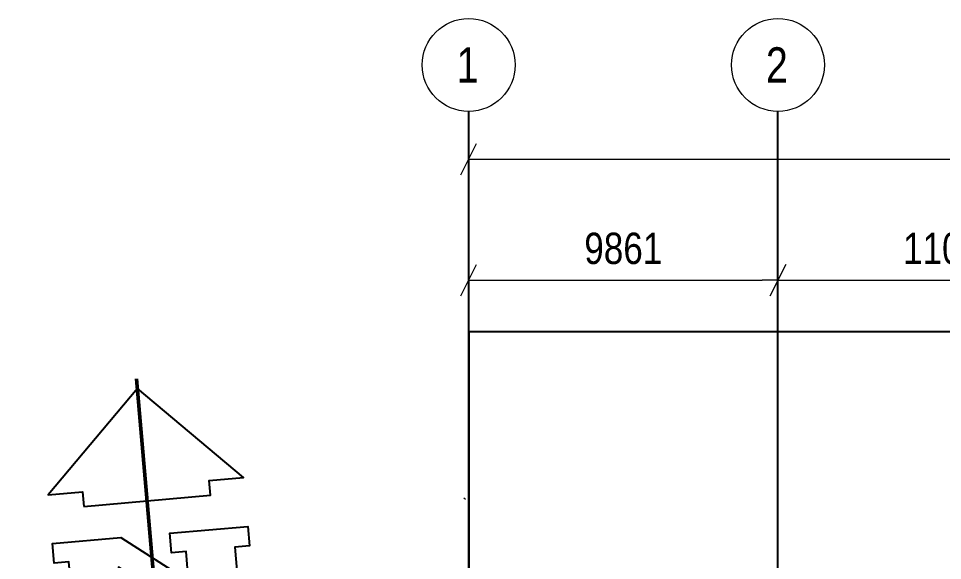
# Model space of a CAD drawing. Header units: millimetres. Extents: x -677815 to 476396, y -125373 to 39000.
# Drawn here: x -14355 to 15109, y 21706 to 38995 of the extents above; entities that cross this region are included whole.
import ezdxf
from ezdxf.enums import TextEntityAlignment as Align

# ---------------------------------------------------------------- set-up
doc = ezdxf.new("R2010")
doc.units = ezdxf.units.MM
doc.linetypes.add('Xref building Toll$0$Grid Line', pattern=[22.225, 12.7, -3.175, 3.175, -3.175])
for name, color, linetype, lineweight in [('AM_BOR', 4, 'Continuous', 25), ('Xref building Toll$0$A-FLOR', 192, 'Continuous', 25), ('Xref building Toll$0$A-FLOR-PATT', 8, 'Continuous', 18), ('Xref building Toll$0$annotation - dimensions', 7, 'Continuous', 0), ('Xref building Toll$0$annotation - revision cloud tags', 96, 'Continuous', 0), ('Xref building Toll$0$annotation - text', 7, 'Continuous', 0), ('Xref building Toll$0$Cont 2.5', 7, 'Continuous', 50), ('Xref building Toll$0$Cont 7.0', 4, 'Continuous', 25)]:
    doc.layers.add(name, color=color, linetype=linetype, lineweight=lineweight)
doc.layers.add('Xref building Toll$0$S-GRID', color=8, linetype='Continuous')
doc.styles.add('Xref building Toll$0$1 200 sub headings', font='arial.ttf', dxfattribs={"width": 0.821429, "height": 560})
doc.styles.add('Xref building Toll$0$1 500 general', font='arial.ttf', dxfattribs={"width": 0.870588, "height": 850})
doc.styles.add('Xref building Toll$0$1 500 general_0', font='arial.ttf', dxfattribs={"width": 0.870588})
doc.styles.add('Xref building Toll$0$STANDARD', font='ISOCP.SHX')
doc.dimstyles.new('Xref building Toll$0$1 500', dxfattribs={"dimtxt": 850, "dimasz": 425, "dimexe": 425, "dimexo": 0.0625, "dimgap": 425, "dimtad": 1, "dimdec": 0, "dimzin": 11, "dimdsep": 46, "dimtxsty": 'Xref building Toll$0$1 500 general', "dimblk": 'Xref building Toll$0$_Oblique_2.0', "dimcen": 0.09, "dimclrd": 256, "dimclre": 256, "dimadec": 4, "dimazin": 3, "dimtfac": 1, "dimtdec": 0, "dimtmove": 2, "dimatfit": 1, "dimldrblk": 'Xref building Toll$0$TerminatorOpen_2.0', "dimfxl": 1700, "dimfxlon": 1, "dimfrac": 2, "dimtolj": 1, "dimtzin": 11, "dimlwd": 0, "dimlwe": 0, "dimarcsym": 0})

# ---------------------------------------------------------------- blocks, each defined once
blk = doc.blocks.new('*U127')
at = {"layer": 'Xref building Toll$0$annotation - text', "linetype": 'Continuous', "lineweight": 13}
blk.add_circle((0, 0), 0.732, dxfattribs=at)
at = {"layer": 'Xref building Toll$0$annotation - text', "style": 'Xref building Toll$0$1 200 sub headings', "width": 0.8}
blk.add_text('1', height=0.556, dxfattribs=at).set_placement((-0.017, 0), align=Align.MIDDLE_CENTER)
blk = doc.blocks.new('*U128')
at = {"layer": 'Xref building Toll$0$annotation - text', "linetype": 'Continuous', "lineweight": 13}
blk.add_circle((0, 0), 0.732, dxfattribs=at)
at = {"layer": 'Xref building Toll$0$annotation - text', "style": 'Xref building Toll$0$1 200 sub headings', "width": 0.8}
blk.add_text('2', height=0.556, dxfattribs=at).set_placement((-0.017, 0), align=Align.MIDDLE_CENTER)
blk = doc.blocks.new('Xref building Toll$0$_Oblique_2.0')
at = {"color": 0, "linetype": 'ByBlock', "lineweight": -2}
for p, q in [((0.5, 1), (-0.5, -1)), ((0, 0), (-1, 0))]:
    blk.add_line(p, q, dxfattribs=at)
blk = doc.blocks.new('*D182')
at = {"layer": 'Defpoints', "color": 0, "linetype": 'Continuous', "transparency": 16777216}
for p in [(-302993, 271330), (-293132, 271330), (-293132, 265945)]:
    blk.add_point(p, dxfattribs=at)
at = {"layer": 'Xref building Toll$0$annotation - dimensions', "linetype": 'Continuous', "lineweight": 0, "transparency": 16777216}
for p, q in [((-302993, 267945), (-302993, 265445)), ((-293132, 267945), (-293132, 265445)), ((-302493, 265945), (-293632, 265945))]:
    blk.add_line(p, q, dxfattribs=at)
at = {"layer": 'Xref building Toll$0$annotation - dimensions', "linetype": 'Continuous', "lineweight": 0, "transparency": 16777216, "xscale": 500, "yscale": 500, "zscale": 500, "rotation": 180}
blk.add_blockref('Xref building Toll$0$_Oblique_2.0', (-302993, 265945), dxfattribs=at)
at = {"layer": 'Xref building Toll$0$annotation - dimensions', "linetype": 'Continuous', "lineweight": 0, "transparency": 16777216, "xscale": 500, "yscale": 500, "zscale": 500}
blk.add_blockref('Xref building Toll$0$_Oblique_2.0', (-293132, 265945), dxfattribs=at)
at = {"layer": 'Xref building Toll$0$annotation - dimensions', "color": 0, "linetype": 'Continuous', "lineweight": 0, "transparency": 16777216, "insert": (-298062, 266955), "char_height": 1000, "attachment_point": 5, "style": 'Xref building Toll$0$1 500 general_0'}
blk.add_mtext('\\A1;\\H1x;\\W0.8;9861', dxfattribs=at)
blk = doc.blocks.new('Xref building Toll$0$TerminatorOpen_2.0')
at = {"color": 0, "linetype": 'ByBlock', "lineweight": -2}
for q in [(-1, 1), (-1, 0), (-1, -1)]:
    blk.add_line((0, 0), q, dxfattribs=at)
blk = doc.blocks.new('*D184')
at = {"layer": 'Defpoints', "color": 0, "linetype": 'Continuous', "transparency": 16777216}
for p in [(-302993, 270238), (-32993, 270161), (-32993, 269803)]:
    blk.add_point(p, dxfattribs=at)
at = {"layer": 'Xref building Toll$0$annotation - dimensions', "linetype": 'Continuous', "lineweight": 0, "transparency": 16777216}
for p, q in [((-302993, 270238), (-302993, 269303)), ((-32993, 270160), (-32993, 269303)), ((-302493, 269803), (-33493, 269803))]:
    blk.add_line(p, q, dxfattribs=at)
at = {"layer": 'Xref building Toll$0$annotation - dimensions', "linetype": 'Continuous', "lineweight": 0, "transparency": 16777216, "xscale": 500, "yscale": 500, "zscale": 500, "rotation": 180}
blk.add_blockref('Xref building Toll$0$_Oblique_2.0', (-302993, 269803), dxfattribs=at)
at = {"layer": 'Xref building Toll$0$annotation - dimensions', "linetype": 'Continuous', "lineweight": 0, "transparency": 16777216, "xscale": 500, "yscale": 500, "zscale": 500}
blk.add_blockref('Xref building Toll$0$_Oblique_2.0', (-32993, 269803), dxfattribs=at)
at = {"layer": 'Xref building Toll$0$annotation - dimensions', "color": 0, "linetype": 'Continuous', "lineweight": 0, "transparency": 16777216, "insert": (-167993, 270814), "char_height": 1000, "attachment_point": 5, "style": 'Xref building Toll$0$1 500 general_0'}
blk.add_mtext('\\A1;\\H1x;\\W0.8;270000', dxfattribs=at)
blk = doc.blocks.new('*D186')
at = {"layer": 'Defpoints', "color": 0, "linetype": 'Continuous', "transparency": 16777216}
for p in [(-293132, 271330), (-282045, 271330), (-282045, 265945)]:
    blk.add_point(p, dxfattribs=at)
at = {"layer": 'Xref building Toll$0$annotation - dimensions', "linetype": 'Continuous', "lineweight": 0, "transparency": 16777216}
for p, q in [((-293132, 267945), (-293132, 265445)), ((-282045, 267945), (-282045, 265445)), ((-292632, 265945), (-282545, 265945))]:
    blk.add_line(p, q, dxfattribs=at)
at = {"layer": 'Xref building Toll$0$annotation - dimensions', "linetype": 'Continuous', "lineweight": 0, "transparency": 16777216, "xscale": 500, "yscale": 500, "zscale": 500, "rotation": 180}
blk.add_blockref('Xref building Toll$0$_Oblique_2.0', (-293132, 265945), dxfattribs=at)
at = {"layer": 'Xref building Toll$0$annotation - dimensions', "linetype": 'Continuous', "lineweight": 0, "transparency": 16777216, "xscale": 500, "yscale": 500, "zscale": 500}
blk.add_blockref('Xref building Toll$0$_Oblique_2.0', (-282045, 265945), dxfattribs=at)
at = {"layer": 'Xref building Toll$0$annotation - dimensions', "color": 0, "linetype": 'Continuous', "lineweight": 0, "transparency": 16777216, "insert": (-287588, 266955), "char_height": 1000, "attachment_point": 5, "style": 'Xref building Toll$0$1 500 general_0'}
blk.add_mtext('\\A1;\\H1x;\\W0.8;11087', dxfattribs=at)
blk = doc.blocks.new('Xref building Toll$0$north')
at = {"layer": 'Xref building Toll$0$Cont 2.5', "color": 7}
for p, q in [((0, 38.14), (0, -8.06)), ((-10.8, 0), (10.8, 0))]:
    blk.add_line(p, q, dxfattribs=at)
at = {"layer": 'Xref building Toll$0$Cont 7.0'}
for points in [[(-8.12, 22.5), (8.12, 22.5), (8.12, 24.37), (12.5, 24.37), (0, 36.87), (-12.5, 24.37), (-8.12, 24.37)], [(3.75, 8.12), (-4.38, 14.37), (-4.38, 10.62), (-2.5, 10.62), (-2.5, 8.12), (-12.5, 8.12), (-12.5, 10.62), (-10.62, 10.62), (-10.62, 15.62), (-12.5, 15.62), (-12.5, 18.12), (-3.75, 18.12), (4.38, 11.87), (4.38, 15.62), (2.5, 15.62), (2.5, 18.12), (12.5, 18.12), (12.5, 15.62), (10.62, 15.62), (10.62, 10.62), (12.5, 10.62), (12.5, 8.12)]]:
    blk.add_lwpolyline(points, close=True, dxfattribs=at)
at = {"layer": 'Xref building Toll$0$Cont 7.0', "style": 'Xref building Toll$0$STANDARD'}
for s, p in [('W', (-13.8, 0)), ('E', (13.8, 0)), ('S', (0, -11.06))]:
    blk.add_text(s, height=3, dxfattribs=at).set_placement(p, align=Align.MIDDLE)
blk = doc.blocks.new('Xref building Toll$0$building block 28092016')
at = {"layer": 'Xref building Toll$0$A-FLOR-PATT', "lineweight": 9}
h = blk.add_hatch(dxfattribs=at)
h.set_pattern_fill('FP_78', color=256, style=0, pattern_type=2)
h.set_pattern_definition([(49.996, (714549.7, -811453.4), (3643.68, -318.74), [380.97, -4190.66]), (355.001, (714549.7, -811453.4), (-704.88, 3820.6), [304.8, -3352.8]), (100.453, (714853.3, -811480), (2938.82, 3501.876), [323.76, -3561.32]), (46.18, (714549.7, -810437.5), (5421.58, -840.74), [571.46, -6286.05]), (96.637, (715001.5, -810507.6), (4748.04, 4947.87), [485.63, -5341.97]), (351.185, (714549.7, -810437.5), (4748.12, 4947.8), [457.2, -5029.18]), (20.997, (715057.7, -810691.5), (3032.276, -2045.04), [380.99, -4190.925]), (326.004, (715057.7, -810691.5), (1236.02, 3683.26), [304.79, -3352.65]), (71.449, (715310.3, -810862), (4268.33, 1638.23), [323.76, -3561.36]), (37.496, (714549.7, -811453.4), (61.777, 1690.866), [167.63, -3144.358, 167.63, -3235.793, -3365.327]), (37.496, (714549.7, -811453.4), (61.777, 1690.866), [-6715.414, 167.63, -3197.695]), (7.499, (714549.7, -811453.4), (1336.392, 2003.334), [167.64, -1772.916, 167.64, -3068.313, -1282.697]), (7.499, (714549.7, -811453.4), (1336.392, 2003.334), [-5176.51, 167.64, -1115.057]), (327.504, (713416.8, -811453.4), (2711.819, -114.544), [167.633, -1102.316, 167.633, -9052.197]), (327.504, (713416.8, -811453.4), (2711.819, -114.544), [-1437.58, -3794.61, 167.633, -5089.956]), (317.504, (712908.8, -811453.4), (2962.585, 508.465), [167.63, -1483.266, 167.63, -6197.207]), (317.504, (712908.8, -811453.4), (2962.585, 508.465), [-1818.525, -2463.644, 167.63, -3565.934])])
h.paths.add_polyline_path([(722350, -648499), (722550, -647925), (722550, -645071), (722377, -648039)], flags=0)
at = {"layer": 'Xref building Toll$0$A-FLOR'}
for p, q in [((782934, -642499), (722550, -642499)), ((722550, -642499), (722550, -647925)), ((722550, -647925), (722550, -671405))]:
    blk.add_line(p, q, dxfattribs=at)
blk = doc.blocks.new('Xref building Toll$0$Toll Grids')
at = {"layer": 'Xref building Toll$0$S-GRID', "linetype": 'Xref building Toll$0$Grid Line'}
for p, q in [((0, -125373.3), (0, 36031.5)), ((9861, -125373.3), (9861, 36031.5))]:
    blk.add_line(p, q, dxfattribs=at)
at = {"layer": 'Xref building Toll$0$annotation - revision cloud tags', "color": 1, "linetype": 'Continuous', "lineweight": 0, "xscale": 250, "yscale": 250, "zscale": 250, "rotation": 4.999999999480721}
blk.add_blockref('Xref building Toll$0$north', (-9760.7, 18007.7), dxfattribs=at)
at = {"layer": 'Xref building Toll$0$annotation - text', "xscale": 2025, "yscale": 2025, "zscale": 2025}
for name, p in [('*U127', (0, 37513.4)), ('*U128', (9861, 37513.4))]:
    blk.add_blockref(name, p, dxfattribs=at)
at = {"layer": 'Xref building Toll$0$annotation - dimensions', "linetype": 'Continuous', "lineweight": 0}
for base, p1, p2, picture, middle in [((270000, 34504.6), (0, 34939.4), (270000, 34861.8), '*D184', (135000, 35515.1)), ((9861, 30645.8), (0, 36031.5), (9861, 36031.5), '*D182', (4930.5, 31656.4)), ((20948, 30645.8), (9861, 36031.5), (20948, 36031.5), '*D186', (15404.5, 31656.4))]:
    dim = blk.add_linear_dim(base=base, p1=p1, p2=p2, text='\\H1x;\\W0.8;<>', dimstyle='Xref building Toll$0$1 500', override={"dimtxt": 1000, "dimasz": 500, "dimexe": 500, "dimgap": 500, "dimtxsty": 'Xref building Toll$0$1 500 general_0', "dimatfit": 3, "dimfxl": 2000}, dxfattribs=at)
    dim.commit()
    dim.dimension.update_dxf_attribs({"geometry": picture, "text_midpoint": middle, "insert": (302992.6, -235298.7)})
blk = doc.blocks.new('Xref building Toll')
for name, p in [('Xref building Toll$0$Toll Grids', (0, 0)), ('Xref building Toll$0$building block 28092016', (-722550, 671499))]:
    blk.add_blockref(name, p)

msp = doc.modelspace()

# ---------------------------------------------------------------- block references
at = {"layer": 'AM_BOR'}
msp.add_blockref('Xref building Toll', (0, 0), dxfattribs=at)

doc.saveas('drawing.dxf')
